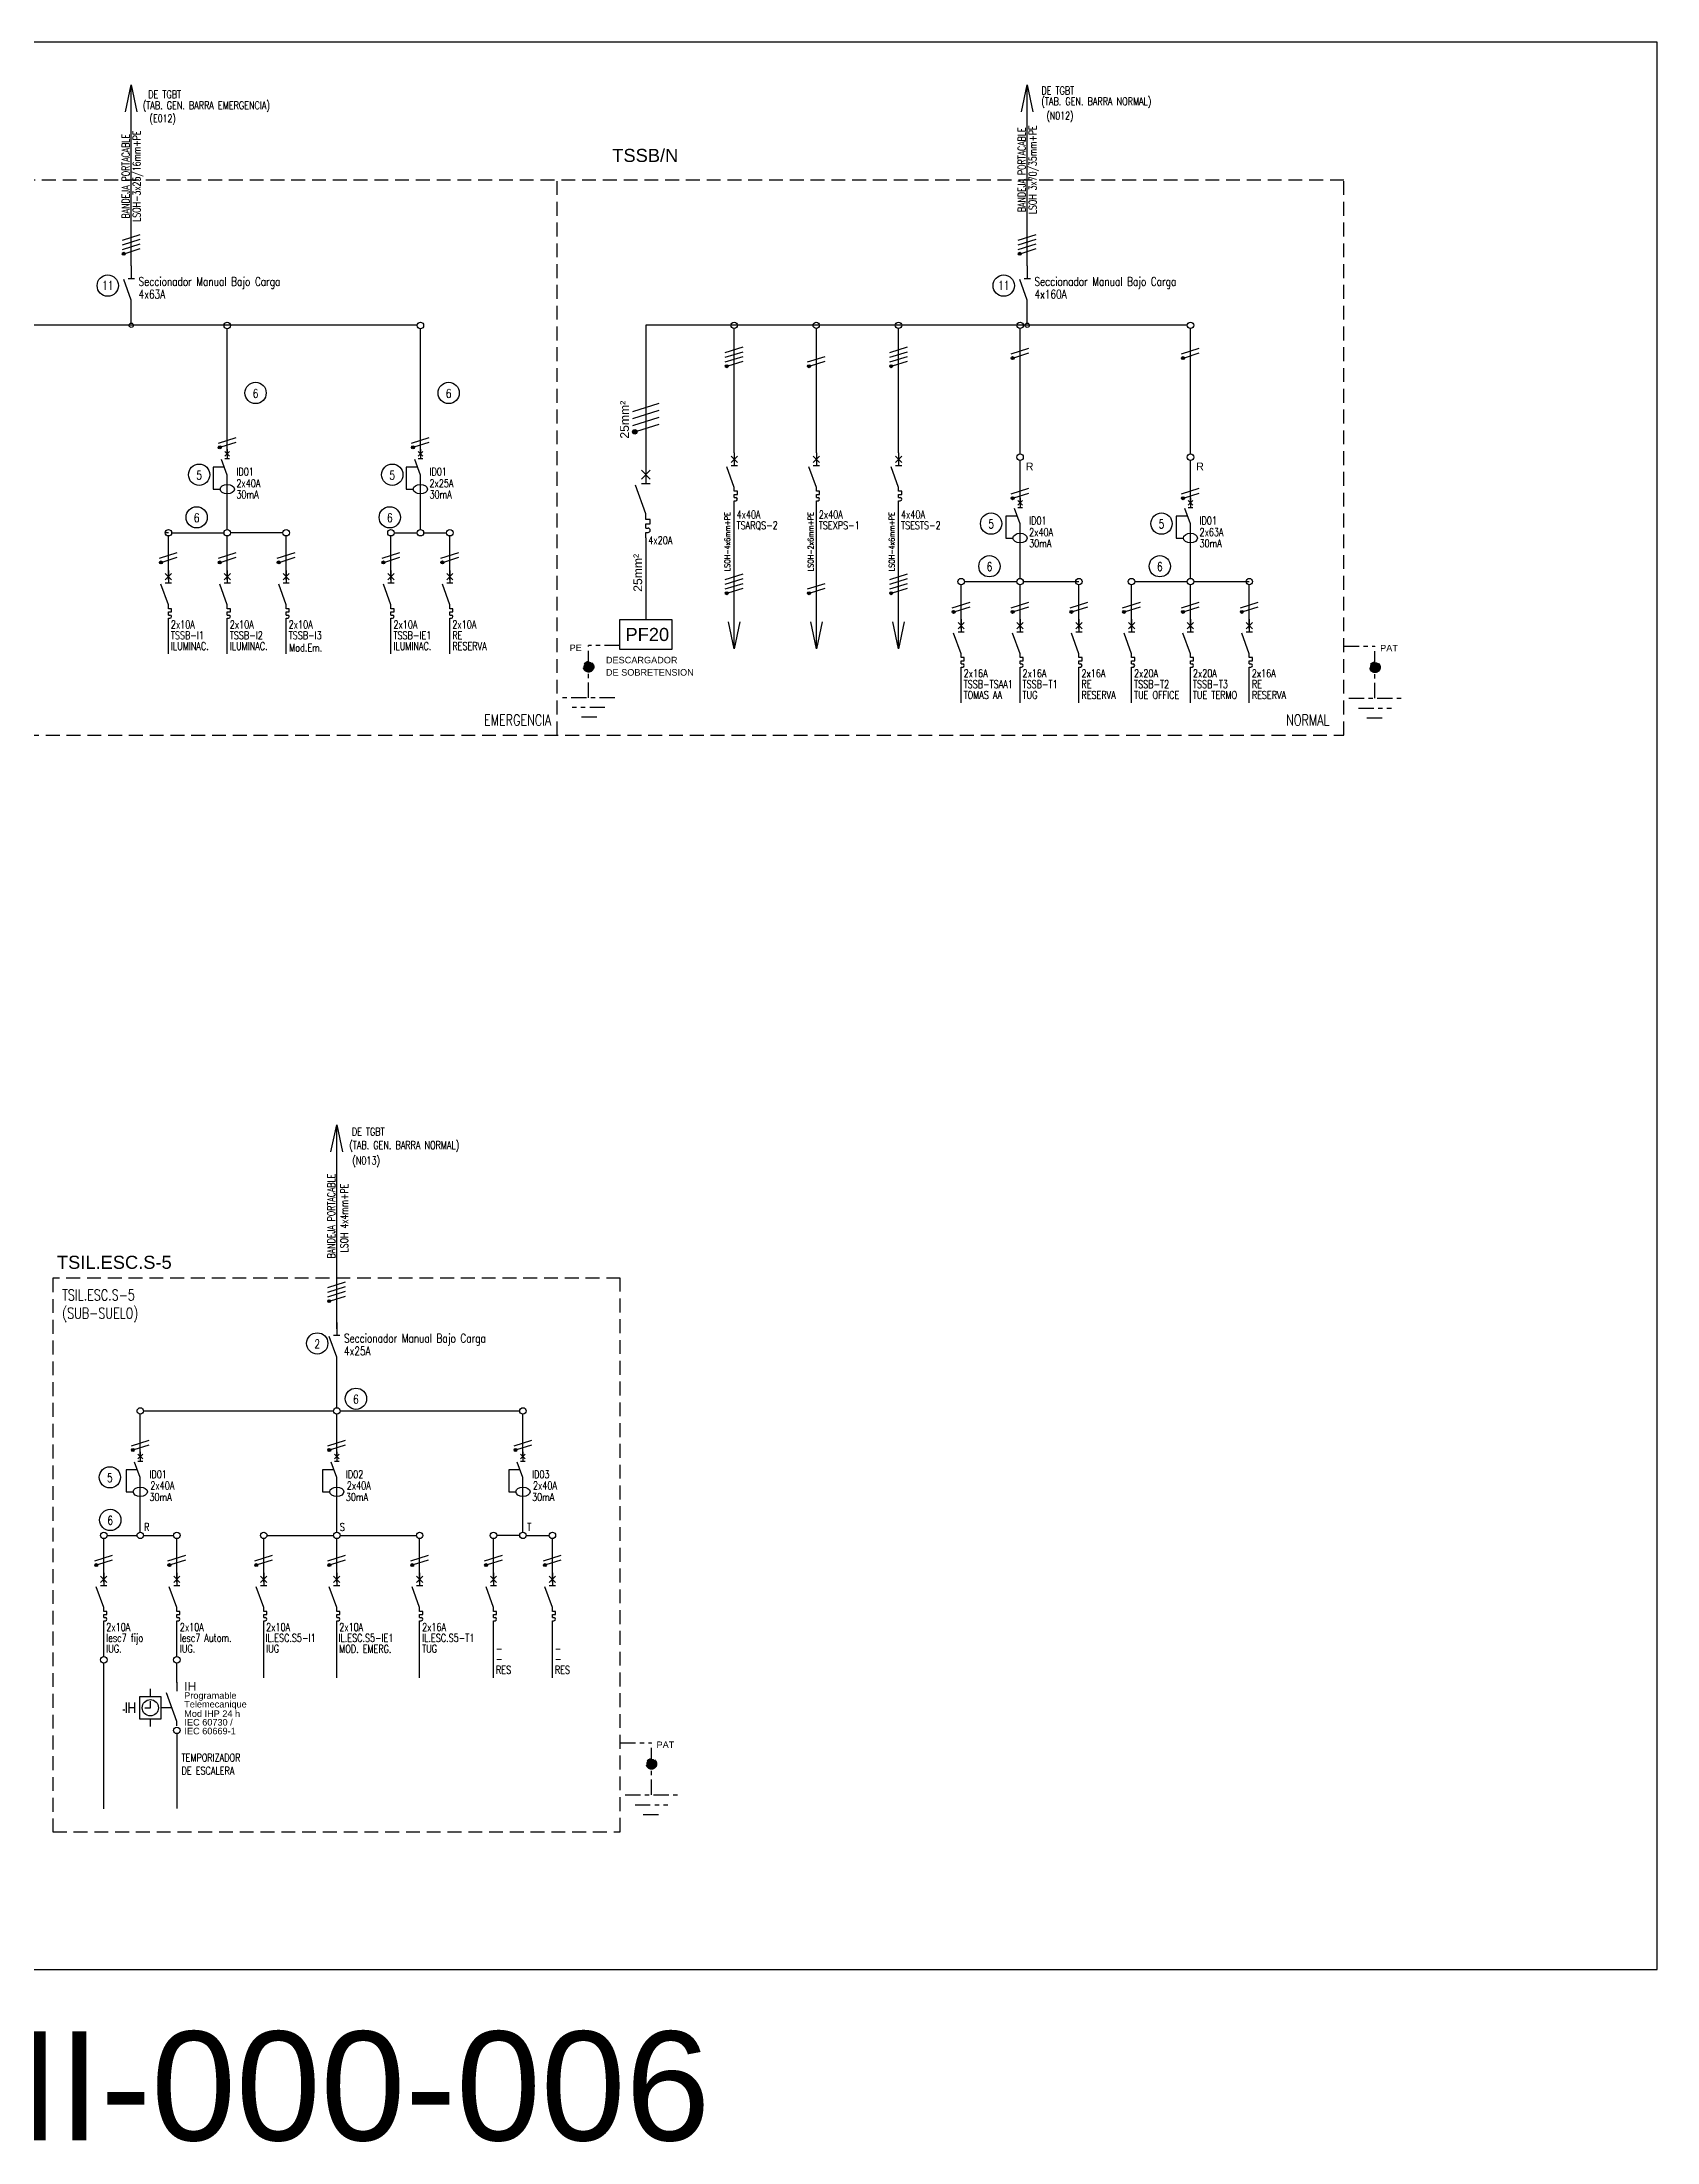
# Model space of a CAD drawing. Extents: x 3521 to 3783, y 1252 to 1654.
# Drawn here: x 3709.18 to 3746.21, y 1303.65 to 1351.78 of the extents above; entities that cross this region are included whole.
import ezdxf
from ezdxf.enums import TextEntityAlignment as Align

# ---------------------------------------------------------------- set-up
doc = ezdxf.new("R2010")
doc.units = 0
doc.linetypes.add('OCJ-ESQUEMAS UNIFILARES-CORREGIDOS IDO-REV.br$0$DASHED', pattern=[19.05, 12.7, -6.35])
doc.linetypes.add('OCJ-ESQUEMAS UNIFILARES-CORREGIDOS IDO-REV.br$0$EJE_5', pattern=[7.1, 5, -1, 0.1, -1])
for name, color, linetype in [('OCJ-ESQUEMAS UNIFILARES-CORREGIDOS IDO-REV.br$0$00-IE', 1, 'Continuous'), ('OCJ-ESQUEMAS UNIFILARES-CORREGIDOS IDO-REV.br$0$00-IE-CABLES', 10, 'Continuous'), ('OCJ-ESQUEMAS UNIFILARES-CORREGIDOS IDO-REV.br$0$01-ELE-APARATOS', 170, 'Continuous'), ('OCJ-ESQUEMAS UNIFILARES-CORREGIDOS IDO-REV.br$0$CABLES', 10, 'Continuous'), ('OCJ-ESQUEMAS UNIFILARES-CORREGIDOS IDO-REV.br$0$ELECTRIC', 4, 'Continuous'), ('OCJ-ESQUEMAS UNIFILARES-CORREGIDOS IDO-REV.br$0$NOMBRE DE PLANOS', 6, 'Continuous'), ('OCJ-ESQUEMAS UNIFILARES-CORREGIDOS IDO-REV.br$0$PAT', 80, 'Continuous'), ('OCJ-ESQUEMAS UNIFILARES-CORREGIDOS IDO-REV.br$0$TEXTO', 7, 'Continuous'), ('OCJ-ESQUEMAS UNIFILARES-CORREGIDOS IDO-REV.br$0$Textos', 4, 'Continuous')]:
    doc.layers.add(name, color=color, linetype=linetype)
doc.styles.add('OCJ-ESQUEMAS UNIFILARES-CORREGIDOS IDO-REV.br$0$ARIAL', font='arial.ttf', dxfattribs={"height": 0.2})
doc.styles.add('OCJ-ESQUEMAS UNIFILARES-CORREGIDOS IDO-REV.br$0$COTAS', font='sanss___.ttf', dxfattribs={"width": 0.7})
doc.styles.add('OCJ-ESQUEMAS UNIFILARES-CORREGIDOS IDO-REV.br$0$Electricidad', font='ROMANS.SHX', dxfattribs={"width": 0.75, "height": 0.175})
doc.styles.add('OCJ-ESQUEMAS UNIFILARES-CORREGIDOS IDO-REV.br$0$Standard', font='arial.ttf')

# ---------------------------------------------------------------- blocks, each defined once
blk = doc.blocks.new('OCJ-ESQUEMAS UNIFILARES-CORREGIDOS IDO-REV.br$0$Unif-Interruptor-Term')
for p, q in [((0, -1.013), (0.045, -1.013)), ((0, -1.103), (0.045, -1.103))]:
    blk.add_line(p, q)
for points in [[(-0.09, 0.177), (0.09, -0.003)], [(-0.09, -0.003), (0.09, 0.177)], [(0, 0.267), (0, -0.093)], [(0, -0.72), (-0.215, -0.128)], [(-0.09, -0.093), (0.09, -0.093)], [(0, -0.833), (0, -0.72)], [(0, -0.923), (0.09, -0.923), (0.09, -0.833), (0, -0.833)], [(0, -1.013), (0, -0.923)], [(0, -1.215), (0, -1.103)]]:
    blk.add_lwpolyline(points)
blk.add_arc((0.045, -1.058), 0.045, 270, 90)
blk = doc.blocks.new('OCJ-ESQUEMAS UNIFILARES-CORREGIDOS IDO-REV.br$0$Unif-Interruptor-Dif')
for points in [[(-0.068, 0.11), (0.068, -0.025)], [(-0.068, -0.025), (0.068, 0.11)], [(0, 0.177), (0, -0.093)], [(-0.081, -0.343), (-0.405, -0.343), (-0.405, -0.97), (-0.202, -0.97)], [(0, -0.565), (-0.162, -0.121)], [(-0.068, -0.093), (0.068, -0.093)], [(0, -1.308), (0, -0.565)]]:
    blk.add_lwpolyline(points)
blk.add_ellipse((0, -0.97), major_axis=(0.203, 0), ratio=0.670814)
blk = doc.blocks.new('OCJ-ESQUEMAS UNIFILARES-CORREGIDOS IDO-REV.br$0$A$C7AFF483F')
for points in [[(0, 0.09), (-0.172, 0.564)], [(-0.072, 0.592), (0.072, 0.592)], [(0, 0.88), (0, 0.592)], [(0, 0), (0, 0.09)]]:
    blk.add_lwpolyline(points)
blk = doc.blocks.new('OCJ-ESQUEMAS UNIFILARES-CORREGIDOS IDO-REV.br$0$ITM')
at = {"layer": 'OCJ-ESQUEMAS UNIFILARES-CORREGIDOS IDO-REV.br$0$01-ELE-APARATOS'}
for p, q in [((0, 0.225), (0.05, 0.225)), ((0, 0.125), (0.05, 0.125))]:
    blk.add_line(p, q, dxfattribs=at)
for points in [[(-0.1, 1.55), (0.1, 1.35)], [(-0.1, 1.35), (0.1, 1.55)], [(0, 1.65), (0, 1.25)], [(0, 0.55), (-0.239, 1.208)], [(-0.1, 1.25), (0.1, 1.25)], [(0, 0.425), (0, 0.55)], [(0, 0.325), (0.1, 0.325), (0.1, 0.425), (0, 0.425)], [(0, 0.225), (0, 0.325)], [(0, 0), (0, 0.125)]]:
    blk.add_lwpolyline(points, dxfattribs=at)
blk.add_arc((0.05, 0.175), 0.05, 270, 90, dxfattribs=at)
blk = doc.blocks.new('OCJ-ESQUEMAS UNIFILARES-CORREGIDOS IDO-REV.br$0$IH')
at = {"layer": 'OCJ-ESQUEMAS UNIFILARES-CORREGIDOS IDO-REV.br$0$01-ELE-APARATOS'}
for p, q in [((-1.158, 0.297), (-1.158, 0.534)), ((-1.092, 0.297), (-1.092, 0.534)), ((-0.967, 0.297), (-0.967, 0.534)), ((-0.608, 0.665), (-0.608, 0.847)), ((-1.191, 0.357), (-1.242, 0.357)), ((-0.967, 0.415), (-1.092, 0.415)), ((-0.608, -0.017), (-0.608, 0.165)), ((-0.115, 0.415), (-0.358, 0.415))]:
    blk.add_line(p, q, dxfattribs=at)
for points in [[(0, 0.999), (0, 0.799)], [(-0.734, 0.415), (-0.608, 0.415), (-0.608, 0.565)], [(0, 0), (0, 0.099), (-0.239, 0.756)]]:
    blk.add_lwpolyline(points, dxfattribs=at)
blk.add_lwpolyline([(-0.858, 0.165), (-0.358, 0.165), (-0.358, 0.665), (-0.858, 0.665)], close=True, dxfattribs=at)
blk.add_circle((-0.608, 0.415), 0.187, dxfattribs=at)

msp = doc.modelspace()

# ---------------------------------------------------------------- hatches: boundary and pattern name
at = {"layer": 'OCJ-ESQUEMAS UNIFILARES-CORREGIDOS IDO-REV.br$0$00-IE-CABLES'}
for points in [[(3711.031, 1346.908, 1), (3711.086, 1346.948, 1)], [(3731.57, 1346.908, 1), (3731.625, 1346.948, 1)], [(3724.853, 1344.331, 1), (3724.908, 1344.371, 1)], [(3726.738, 1344.331, 1), (3726.793, 1344.371, 1)], [(3728.623, 1344.331, 1), (3728.678, 1344.371, 1)], [(3731.406, 1344.517, 1), (3731.461, 1344.556, 1)], [(3735.312, 1344.517, 1), (3735.367, 1344.556, 1)], [(3713.232, 1342.472, 1), (3713.287, 1342.512, 1)], [(3717.659, 1342.472, 1), (3717.714, 1342.512, 1)], [(3731.406, 1341.308, 1), (3731.461, 1341.347, 1)], [(3735.312, 1341.308, 1), (3735.367, 1341.347, 1)], [(3711.882, 1339.834, 1), (3711.937, 1339.874, 1)], [(3713.232, 1339.834, 1), (3713.287, 1339.874, 1)], [(3714.582, 1339.834, 1), (3714.637, 1339.874, 1)], [(3716.984, 1339.834, 1), (3717.039, 1339.874, 1)], [(3718.334, 1339.834, 1), (3718.389, 1339.874, 1)], [(3724.853, 1339.129, 1), (3724.908, 1339.169, 1)], [(3726.738, 1339.129, 1), (3726.793, 1339.169, 1)], [(3728.623, 1339.129, 1), (3728.678, 1339.169, 1)], [(3730.056, 1338.7, 1), (3730.111, 1338.74, 1)], [(3731.406, 1338.7, 1), (3731.461, 1338.74, 1)], [(3732.756, 1338.7, 1), (3732.811, 1338.74, 1)], [(3733.962, 1338.7, 1), (3734.017, 1338.74, 1)], [(3735.312, 1338.7, 1), (3735.367, 1338.74, 1)], [(3736.662, 1338.7, 1), (3736.717, 1338.74, 1)], [(3715.74, 1322.904, 1), (3715.795, 1322.943, 1)], [(3711.238, 1319.494, 1), (3711.293, 1319.534, 1)], [(3715.742, 1319.494, 1), (3715.797, 1319.534, 1)], [(3720.011, 1319.494, 1), (3720.065, 1319.534, 1)], [(3710.401, 1316.856, 1), (3710.456, 1316.896, 1)], [(3712.076, 1316.856, 1), (3712.13, 1316.896, 1)], [(3714.068, 1316.856, 1), (3714.122, 1316.896, 1)], [(3715.742, 1316.856, 1), (3715.797, 1316.896, 1)], [(3717.643, 1316.856, 1), (3717.697, 1316.896, 1)], [(3719.336, 1316.856, 1), (3719.39, 1316.896, 1)], [(3720.686, 1316.856, 1), (3720.74, 1316.896, 1)]]:
    msp.add_hatch(color=256, dxfattribs=at).paths.add_polyline_path(points)
at = {"layer": 'OCJ-ESQUEMAS UNIFILARES-CORREGIDOS IDO-REV.br$0$CABLES'}
msp.add_hatch(color=256, dxfattribs=at).paths.add_polyline_path([(3722.813, 1342.878, 1), (3722.732, 1342.819, 1)])
at = {"layer": 'OCJ-ESQUEMAS UNIFILARES-CORREGIDOS IDO-REV.br$0$PAT', "linetype": 'OCJ-ESQUEMAS UNIFILARES-CORREGIDOS IDO-REV.br$0$EJE_5', "ltscale": 0.07}
h = msp.add_hatch(color=256, dxfattribs=at)
h.paths.add_polyline_path([(3721.594, 1337.463), (3721.834, 1337.463, 1)])
h.paths.add_polyline_path([(3721.834, 1337.463), (3721.714, 1337.463), (3721.714, 1337.343, 0.414214)])
h.paths.add_polyline_path([(3721.714, 1337.463), (3721.594, 1337.463, 0.414214), (3721.714, 1337.343)])
h = msp.add_hatch(color=256, dxfattribs=at)
h.paths.add_polyline_path([(3739.862, 1337.451), (3739.622, 1337.451, -1)])
h.paths.add_polyline_path([(3739.622, 1337.451), (3739.742, 1337.451), (3739.742, 1337.331, -0.414214)])
h.paths.add_polyline_path([(3739.742, 1337.451), (3739.862, 1337.451, -0.414214), (3739.742, 1337.331)])
h = msp.add_hatch(color=256, dxfattribs=at)
h.paths.add_polyline_path([(3723.274, 1312.318), (3723.034, 1312.318, -1)])
h.paths.add_polyline_path([(3723.034, 1312.318), (3723.154, 1312.318), (3723.154, 1312.198, -0.414214)])
h.paths.add_polyline_path([(3723.154, 1312.318), (3723.274, 1312.318, -0.414214), (3723.154, 1312.198)])

# ---------------------------------------------------------------- linework, layer by layer
at = {"layer": 'OCJ-ESQUEMAS UNIFILARES-CORREGIDOS IDO-REV.br$0$00-IE'}
for p, q in [((3717.784, 1345.289), (3693.863, 1345.289)), ((3709.508, 1345.289), (3707.771, 1345.289)), ((3723.027, 1345.289), (3723.027, 1342.066)), ((3735.437, 1345.289), (3723.027, 1345.289)), ((3723.027, 1340.416), (3723.027, 1338.545))]:
    msp.add_line(p, q, dxfattribs=at)
at = {"layer": 'OCJ-ESQUEMAS UNIFILARES-CORREGIDOS IDO-REV.br$0$00-IE-CABLES'}
for p, q in [((3711.23, 1346.653), (3711.23, 1350.798)), ((3731.769, 1346.653), (3731.769, 1350.798)), ((3711.23, 1345.339), (3711.23, 1345.847)), ((3731.769, 1345.339), (3731.769, 1345.847)), ((3713.431, 1342.31), (3713.431, 1345.212)), ((3717.858, 1342.31), (3717.858, 1345.212)), ((3725.052, 1342.365), (3725.052, 1345.215)), ((3726.937, 1342.365), (3726.937, 1345.215)), ((3728.822, 1342.365), (3728.822, 1345.215)), ((3731.605, 1343.948), (3731.605, 1345.215)), ((3735.511, 1343.948), (3735.511, 1345.215)), ((3731.605, 1342.34), (3731.605, 1343.948)), ((3735.511, 1342.34), (3735.511, 1343.948)), ((3731.605, 1341.19), (3731.605, 1342.192)), ((3735.511, 1341.19), (3735.511, 1342.192)), ((3713.431, 1340.609), (3713.431, 1341.411)), ((3717.858, 1340.609), (3717.858, 1341.411)), ((3725.052, 1337.876), (3725.052, 1341.179)), ((3726.937, 1337.876), (3726.937, 1341.179)), ((3728.822, 1337.876), (3728.822, 1341.179)), ((3712.081, 1340.535), (3712.007, 1340.535)), ((3712.081, 1339.459), (3712.081, 1340.461)), ((3712.155, 1340.535), (3713.357, 1340.535)), ((3713.431, 1339.459), (3713.431, 1340.461)), ((3714.707, 1340.535), (3713.505, 1340.535)), ((3714.781, 1339.459), (3714.781, 1340.461)), ((3717.183, 1339.459), (3717.183, 1340.461)), ((3717.257, 1340.535), (3717.784, 1340.535)), ((3717.932, 1340.535), (3718.459, 1340.535)), ((3718.533, 1339.459), (3718.533, 1340.461)), ((3731.605, 1339.489), (3731.605, 1340.291)), ((3735.511, 1339.489), (3735.511, 1340.291)), ((3730.329, 1339.415), (3731.531, 1339.415)), ((3731.679, 1339.415), (3732.955, 1339.415)), ((3734.235, 1339.415), (3735.437, 1339.415)), ((3735.585, 1339.415), (3736.861, 1339.415)), ((3730.255, 1338.339), (3730.255, 1339.341)), ((3731.605, 1338.339), (3731.605, 1339.341)), ((3732.955, 1338.339), (3732.955, 1339.341)), ((3734.161, 1338.339), (3734.161, 1339.341)), ((3735.511, 1338.339), (3735.511, 1339.341)), ((3736.861, 1338.339), (3736.861, 1339.341)), ((3712.081, 1337.759), (3712.081, 1338.561)), ((3713.431, 1337.759), (3713.431, 1338.561)), ((3714.781, 1337.759), (3714.781, 1338.561)), ((3717.183, 1337.759), (3717.183, 1338.561)), ((3718.533, 1337.759), (3718.533, 1338.561)), ((3730.255, 1336.639), (3730.255, 1337.441)), ((3731.605, 1336.639), (3731.605, 1337.441)), ((3732.955, 1336.639), (3732.955, 1337.441)), ((3734.161, 1336.639), (3734.161, 1337.441)), ((3735.511, 1336.639), (3735.511, 1337.441)), ((3736.861, 1336.639), (3736.861, 1337.441)), ((3715.939, 1322.29), (3715.939, 1326.965)), ((3715.939, 1320.482), (3715.939, 1321.554)), ((3711.437, 1319.332), (3711.437, 1320.334)), ((3711.511, 1320.408), (3715.867, 1320.408)), ((3715.941, 1319.332), (3715.941, 1320.334)), ((3716.015, 1320.408), (3720.135, 1320.408)), ((3720.209, 1319.332), (3720.209, 1320.334)), ((3711.437, 1317.632), (3711.437, 1318.433)), ((3715.941, 1317.632), (3715.941, 1318.433)), ((3720.209, 1317.632), (3720.209, 1318.433)), ((3710.6, 1316.482), (3710.6, 1317.483)), ((3710.674, 1317.557), (3711.363, 1317.557)), ((3711.511, 1317.557), (3712.2, 1317.557)), ((3712.274, 1316.482), (3712.274, 1317.483)), ((3714.266, 1316.482), (3714.266, 1317.483)), ((3714.34, 1317.557), (3715.867, 1317.557)), ((3715.941, 1316.482), (3715.941, 1317.483)), ((3716.015, 1317.557), (3717.767, 1317.557)), ((3717.841, 1316.482), (3717.841, 1317.483)), ((3719.534, 1316.482), (3719.534, 1317.483)), ((3720.135, 1317.557), (3719.608, 1317.557)), ((3720.283, 1317.557), (3720.81, 1317.557)), ((3720.884, 1316.482), (3720.884, 1317.483)), ((3710.6, 1314.781), (3710.6, 1315.583)), ((3712.274, 1314.781), (3712.274, 1315.583)), ((3714.266, 1314.295), (3714.266, 1315.583)), ((3715.941, 1314.295), (3715.941, 1315.583)), ((3717.841, 1314.295), (3717.841, 1315.583)), ((3719.534, 1314.295), (3719.534, 1315.583)), ((3720.884, 1314.295), (3720.884, 1315.583)), ((3710.601, 1311.286), (3710.6, 1314.629)), ((3712.275, 1314.188), (3712.274, 1314.629)), ((3712.274, 1313.014), (3712.274, 1311.296))]:
    msp.add_line(p, q, dxfattribs=at)
for points in [[(3711.099, 1350.18), (3711.23, 1350.798), (3711.36, 1350.18)], [(3731.638, 1350.18), (3731.769, 1350.798), (3731.9, 1350.18)], [(3711.026, 1347.242), (3711.433, 1347.37)], [(3711.026, 1347.134), (3711.433, 1347.262)], [(3711.026, 1347.026), (3711.433, 1347.154)], [(3731.565, 1347.242), (3731.973, 1347.37)], [(3731.565, 1347.134), (3731.973, 1347.262)], [(3731.565, 1347.026), (3731.973, 1347.154)], [(3711.09, 1346.938), (3711.433, 1347.046)], [(3731.63, 1346.938), (3731.973, 1347.046)], [(3724.848, 1344.665), (3725.255, 1344.793)], [(3728.618, 1344.665), (3729.025, 1344.793)], [(3731.401, 1344.634), (3731.808, 1344.763)], [(3735.307, 1344.634), (3735.714, 1344.763)], [(3724.848, 1344.557), (3725.255, 1344.685)], [(3724.848, 1344.449), (3725.255, 1344.577)], [(3724.913, 1344.361), (3725.255, 1344.469)], [(3726.733, 1344.449), (3727.14, 1344.577)], [(3726.798, 1344.361), (3727.14, 1344.469)], [(3728.618, 1344.557), (3729.025, 1344.685)], [(3728.618, 1344.449), (3729.025, 1344.577)], [(3728.682, 1344.361), (3729.025, 1344.469)], [(3731.466, 1344.547), (3731.808, 1344.655)], [(3735.372, 1344.547), (3735.714, 1344.655)], [(3713.227, 1342.59), (3713.634, 1342.719)], [(3713.292, 1342.502), (3713.634, 1342.611)], [(3717.654, 1342.59), (3718.061, 1342.719)], [(3717.719, 1342.502), (3718.061, 1342.611)], [(3731.401, 1341.425), (3731.808, 1341.554)], [(3731.466, 1341.338), (3731.808, 1341.446)], [(3735.307, 1341.425), (3735.714, 1341.554)], [(3735.372, 1341.338), (3735.714, 1341.446)], [(3711.877, 1339.952), (3712.284, 1340.08)], [(3711.942, 1339.864), (3712.284, 1339.972)], [(3713.227, 1339.952), (3713.634, 1340.08)], [(3713.292, 1339.864), (3713.634, 1339.972)], [(3714.577, 1339.952), (3714.984, 1340.08)], [(3714.642, 1339.864), (3714.984, 1339.972)], [(3716.979, 1339.952), (3717.386, 1340.08)], [(3717.044, 1339.864), (3717.386, 1339.972)], [(3718.329, 1339.952), (3718.736, 1340.08)], [(3718.394, 1339.864), (3718.736, 1339.972)], [(3724.848, 1339.463), (3725.255, 1339.591)], [(3724.848, 1339.355), (3725.255, 1339.483)], [(3728.618, 1339.463), (3729.025, 1339.591)], [(3728.618, 1339.355), (3729.025, 1339.483)], [(3724.848, 1339.247), (3725.255, 1339.375)], [(3724.913, 1339.159), (3725.255, 1339.267)], [(3726.733, 1339.247), (3727.14, 1339.375)], [(3726.798, 1339.159), (3727.14, 1339.267)], [(3728.618, 1339.247), (3729.025, 1339.375)], [(3728.682, 1339.159), (3729.025, 1339.267)], [(3730.051, 1338.818), (3730.458, 1338.946)], [(3731.401, 1338.818), (3731.808, 1338.946)], [(3732.751, 1338.818), (3733.158, 1338.946)], [(3733.957, 1338.818), (3734.364, 1338.946)], [(3735.307, 1338.818), (3735.714, 1338.946)], [(3736.657, 1338.818), (3737.064, 1338.946)], [(3725.183, 1338.494), (3725.052, 1337.876), (3724.921, 1338.494)], [(3727.068, 1338.494), (3726.937, 1337.876), (3726.806, 1338.494)], [(3728.952, 1338.494), (3728.822, 1337.876), (3728.691, 1338.494)], [(3730.116, 1338.73), (3730.458, 1338.838)], [(3731.466, 1338.73), (3731.808, 1338.838)], [(3732.816, 1338.73), (3733.158, 1338.838)], [(3734.022, 1338.73), (3734.364, 1338.838)], [(3735.372, 1338.73), (3735.714, 1338.838)], [(3736.722, 1338.73), (3737.064, 1338.838)], [(3715.808, 1326.347), (3715.939, 1326.965), (3716.07, 1326.347)], [(3715.735, 1323.237), (3716.142, 1323.366)], [(3715.735, 1323.129), (3716.142, 1323.258)], [(3715.735, 1323.021), (3716.142, 1323.15)], [(3715.8, 1322.934), (3716.142, 1323.042)], [(3711.234, 1319.612), (3711.641, 1319.741)], [(3715.737, 1319.612), (3716.144, 1319.741)], [(3720.006, 1319.612), (3720.413, 1319.741)], [(3711.298, 1319.524), (3711.641, 1319.633)], [(3715.802, 1319.524), (3716.144, 1319.633)], [(3720.07, 1319.524), (3720.413, 1319.633)], [(3710.396, 1316.974), (3710.803, 1317.103)], [(3710.461, 1316.886), (3710.803, 1316.995)], [(3712.071, 1316.974), (3712.478, 1317.103)], [(3712.135, 1316.886), (3712.478, 1316.995)], [(3714.063, 1316.974), (3714.47, 1317.103)], [(3714.127, 1316.886), (3714.47, 1316.995)], [(3715.737, 1316.974), (3716.144, 1317.103)], [(3715.802, 1316.886), (3716.144, 1316.995)], [(3717.638, 1316.974), (3718.045, 1317.103)], [(3717.702, 1316.886), (3718.045, 1316.995)], [(3719.331, 1316.974), (3719.738, 1317.103)], [(3719.395, 1316.886), (3719.738, 1316.995)], [(3720.681, 1316.974), (3721.088, 1317.103)], [(3720.745, 1316.886), (3721.088, 1316.995)]]:
    msp.add_lwpolyline(points, dxfattribs=at)
at = {"layer": 'OCJ-ESQUEMAS UNIFILARES-CORREGIDOS IDO-REV.br$0$00-IE-CABLES', "color": 3}
msp.add_lwpolyline([(3722.428, 1338.545), (3723.625, 1338.545), (3723.625, 1337.863), (3722.428, 1337.863)], close=True, dxfattribs=at)
at = {"layer": 'OCJ-ESQUEMAS UNIFILARES-CORREGIDOS IDO-REV.br$0$00-IE-CABLES'}
for centre, radius in [((3711.058, 1346.928), 0.0338), ((3731.598, 1346.928), 0.0338), ((3713.431, 1345.286), 0.0741), ((3717.858, 1345.286), 0.0741), ((3725.05, 1345.289), 0.0741), ((3726.934, 1345.289), 0.0741), ((3728.819, 1345.289), 0.0741), ((3731.605, 1345.289), 0.0741), ((3735.511, 1345.289), 0.0741), ((3724.881, 1344.351), 0.0338), ((3726.765, 1344.351), 0.0338), ((3728.65, 1344.351), 0.0338), ((3731.433, 1344.537), 0.0338), ((3735.339, 1344.537), 0.0338), ((3713.259, 1342.492), 0.0338), ((3717.686, 1342.492), 0.0338), ((3731.605, 1342.266), 0.0741), ((3735.511, 1342.266), 0.0741), ((3731.433, 1341.327), 0.0338), ((3735.339, 1341.327), 0.0338), ((3712.081, 1340.535), 0.0741), ((3713.431, 1340.535), 0.0741), ((3714.781, 1340.535), 0.0741), ((3717.183, 1340.535), 0.0741), ((3717.858, 1340.535), 0.0741), ((3718.533, 1340.535), 0.0741), ((3711.909, 1339.854), 0.0338), ((3713.259, 1339.854), 0.0338), ((3714.609, 1339.854), 0.0338), ((3717.011, 1339.854), 0.0338), ((3718.361, 1339.854), 0.0338), ((3730.255, 1339.415), 0.0741), ((3731.605, 1339.415), 0.0741), ((3732.955, 1339.415), 0.0741), ((3734.161, 1339.415), 0.0741), ((3735.511, 1339.415), 0.0741), ((3736.861, 1339.415), 0.0741), ((3724.881, 1339.149), 0.0338), ((3726.765, 1339.149), 0.0338), ((3728.65, 1339.149), 0.0338), ((3730.083, 1338.72), 0.0338), ((3731.433, 1338.72), 0.0338), ((3732.783, 1338.72), 0.0338), ((3733.989, 1338.72), 0.0338), ((3735.339, 1338.72), 0.0338), ((3736.689, 1338.72), 0.0338), ((3715.767, 1322.924), 0.0338), ((3711.437, 1320.408), 0.0741), ((3715.941, 1320.408), 0.0741), ((3720.209, 1320.408), 0.0741), ((3711.266, 1319.514), 0.0338), ((3715.77, 1319.514), 0.0338), ((3720.038, 1319.514), 0.0338), ((3710.6, 1317.557), 0.0741), ((3710.6, 1317.557), 0.0741), ((3711.437, 1317.557), 0.0741), ((3712.274, 1317.557), 0.0741), ((3714.266, 1317.557), 0.0741), ((3714.266, 1317.557), 0.0741), ((3715.941, 1317.557), 0.0741), ((3717.841, 1317.557), 0.0741), ((3719.534, 1317.557), 0.0741), ((3720.209, 1317.557), 0.0741), ((3720.884, 1317.557), 0.0741), ((3710.428, 1316.876), 0.0338), ((3712.103, 1316.876), 0.0338), ((3714.095, 1316.876), 0.0338), ((3715.77, 1316.876), 0.0338), ((3717.67, 1316.876), 0.0338), ((3719.363, 1316.876), 0.0338), ((3720.713, 1316.876), 0.0338), ((3710.6, 1314.704), 0.0741), ((3712.274, 1314.704), 0.0741), ((3712.274, 1313.088), 0.0741)]:
    msp.add_circle(centre, radius, dxfattribs=at)
at = {"layer": 'OCJ-ESQUEMAS UNIFILARES-CORREGIDOS IDO-REV.br$0$CABLES'}
for points in [[(3722.725, 1343.313), (3723.328, 1343.504)], [(3722.725, 1343.153), (3723.328, 1343.344)], [(3722.725, 1342.993), (3723.328, 1343.184)], [(3722.82, 1342.863), (3723.328, 1343.024)]]:
    msp.add_lwpolyline(points, dxfattribs=at)
for centre in [(3711.23, 1345.289), (3731.769, 1345.289), (3722.773, 1342.848)]:
    msp.add_circle(centre, 0.05, dxfattribs=at)
at = {"layer": 'OCJ-ESQUEMAS UNIFILARES-CORREGIDOS IDO-REV.br$0$ELECTRIC', "linetype": 'OCJ-ESQUEMAS UNIFILARES-CORREGIDOS IDO-REV.br$0$DASHED', "ltscale": 0.025}
msp.add_line((3720.996, 1335.895), (3720.996, 1348.615), dxfattribs=at)
for points in [[(3690.698, 1335.895), (3739.028, 1335.895), (3739.028, 1348.615), (3690.698, 1348.615)], [(3709.432, 1310.762), (3722.44, 1310.762), (3722.44, 1323.448), (3709.432, 1323.448)]]:
    msp.add_lwpolyline(points, close=True, dxfattribs=at)
at = {"layer": 'OCJ-ESQUEMAS UNIFILARES-CORREGIDOS IDO-REV.br$0$NOMBRE DE PLANOS'}
msp.add_lwpolyline([(3683.985, 1307.605), (3746.207, 1307.605), (3746.207, 1351.782), (3683.985, 1351.782)], close=True, dxfattribs=at)
at = {"layer": 'OCJ-ESQUEMAS UNIFILARES-CORREGIDOS IDO-REV.br$0$PAT', "linetype": 'OCJ-ESQUEMAS UNIFILARES-CORREGIDOS IDO-REV.br$0$EJE_5', "ltscale": 0.07}
for p, q in [((3722.428, 1337.95), (3721.714, 1337.95)), ((3721.714, 1337.48), (3721.714, 1337.95)), ((3739.028, 1337.938), (3739.742, 1337.938)), ((3739.742, 1337.468), (3739.742, 1337.938)), ((3721.714, 1336.755), (3721.714, 1337.463)), ((3739.742, 1336.743), (3739.742, 1337.451)), ((3722.314, 1336.755), (3721.114, 1336.755)), ((3722.089, 1336.53), (3721.339, 1336.53)), ((3739.142, 1336.743), (3740.342, 1336.743)), ((3721.901, 1336.305), (3721.526, 1336.305)), ((3739.367, 1336.518), (3740.117, 1336.518)), ((3739.555, 1336.293), (3739.93, 1336.293)), ((3722.44, 1312.805), (3723.154, 1312.805)), ((3723.154, 1312.334), (3723.154, 1312.805)), ((3723.154, 1311.609), (3723.154, 1312.318)), ((3722.554, 1311.609), (3723.754, 1311.609)), ((3722.779, 1311.384), (3723.529, 1311.384)), ((3722.967, 1311.159), (3723.342, 1311.159))]:
    msp.add_line(p, q, dxfattribs=at)
for centre in [(3721.714, 1337.463), (3721.714, 1337.463), (3739.742, 1337.451), (3739.742, 1337.451), (3723.154, 1312.318), (3723.154, 1312.318)]:
    msp.add_circle(centre, 0.12, dxfattribs=at)
at = {"layer": 'OCJ-ESQUEMAS UNIFILARES-CORREGIDOS IDO-REV.br$0$TEXTO'}
for centre in [(3710.692, 1346.199), (3731.231, 1346.199), (3714.079, 1343.739), (3718.506, 1343.739), (3712.786, 1341.865), (3717.213, 1341.865), (3712.729, 1340.888), (3717.156, 1340.888), (3730.942, 1340.745), (3734.848, 1340.745), (3730.903, 1339.768), (3734.809, 1339.768), (3715.493, 1321.955), (3716.381, 1320.687), (3710.739, 1318.887), (3710.748, 1317.911)]:
    msp.add_circle(centre, 0.244, dxfattribs=at)

# ---------------------------------------------------------------- block references
at = {"layer": 'OCJ-ESQUEMAS UNIFILARES-CORREGIDOS IDO-REV.br$0$01-ELE-APARATOS'}
for name, p in [('OCJ-ESQUEMAS UNIFILARES-CORREGIDOS IDO-REV.br$0$A$C7AFF483F', (3711.23, 1345.773)), ('OCJ-ESQUEMAS UNIFILARES-CORREGIDOS IDO-REV.br$0$A$C7AFF483F', (3731.769, 1345.773)), ('OCJ-ESQUEMAS UNIFILARES-CORREGIDOS IDO-REV.br$0$ITM', (3723.027, 1340.416)), ('OCJ-ESQUEMAS UNIFILARES-CORREGIDOS IDO-REV.br$0$A$C7AFF483F', (3715.939, 1321.554)), ('OCJ-ESQUEMAS UNIFILARES-CORREGIDOS IDO-REV.br$0$IH', (3712.275, 1313.19))]:
    msp.add_blockref(name, p, dxfattribs=at)
at = {"layer": 'OCJ-ESQUEMAS UNIFILARES-CORREGIDOS IDO-REV.br$0$01-ELE-APARATOS', "xscale": 0.7999999999999546, "yscale": 0.7999999999999546, "zscale": 0.7999999999999546}
for name, p in [('OCJ-ESQUEMAS UNIFILARES-CORREGIDOS IDO-REV.br$0$Unif-Interruptor-Dif', (3713.431, 1342.31)), ('OCJ-ESQUEMAS UNIFILARES-CORREGIDOS IDO-REV.br$0$Unif-Interruptor-Dif', (3717.858, 1342.31)), ('OCJ-ESQUEMAS UNIFILARES-CORREGIDOS IDO-REV.br$0$Unif-Interruptor-Term', (3725.052, 1342.151)), ('OCJ-ESQUEMAS UNIFILARES-CORREGIDOS IDO-REV.br$0$Unif-Interruptor-Term', (3726.937, 1342.151)), ('OCJ-ESQUEMAS UNIFILARES-CORREGIDOS IDO-REV.br$0$Unif-Interruptor-Term', (3728.822, 1342.151)), ('OCJ-ESQUEMAS UNIFILARES-CORREGIDOS IDO-REV.br$0$Unif-Interruptor-Dif', (3731.605, 1341.19)), ('OCJ-ESQUEMAS UNIFILARES-CORREGIDOS IDO-REV.br$0$Unif-Interruptor-Dif', (3735.511, 1341.19)), ('OCJ-ESQUEMAS UNIFILARES-CORREGIDOS IDO-REV.br$0$Unif-Interruptor-Term', (3712.081, 1339.459)), ('OCJ-ESQUEMAS UNIFILARES-CORREGIDOS IDO-REV.br$0$Unif-Interruptor-Term', (3713.431, 1339.459)), ('OCJ-ESQUEMAS UNIFILARES-CORREGIDOS IDO-REV.br$0$Unif-Interruptor-Term', (3714.781, 1339.459)), ('OCJ-ESQUEMAS UNIFILARES-CORREGIDOS IDO-REV.br$0$Unif-Interruptor-Term', (3717.183, 1339.459)), ('OCJ-ESQUEMAS UNIFILARES-CORREGIDOS IDO-REV.br$0$Unif-Interruptor-Term', (3718.533, 1339.459)), ('OCJ-ESQUEMAS UNIFILARES-CORREGIDOS IDO-REV.br$0$Unif-Interruptor-Term', (3730.255, 1338.339)), ('OCJ-ESQUEMAS UNIFILARES-CORREGIDOS IDO-REV.br$0$Unif-Interruptor-Term', (3731.605, 1338.339)), ('OCJ-ESQUEMAS UNIFILARES-CORREGIDOS IDO-REV.br$0$Unif-Interruptor-Term', (3732.955, 1338.339)), ('OCJ-ESQUEMAS UNIFILARES-CORREGIDOS IDO-REV.br$0$Unif-Interruptor-Term', (3734.161, 1338.339)), ('OCJ-ESQUEMAS UNIFILARES-CORREGIDOS IDO-REV.br$0$Unif-Interruptor-Term', (3735.511, 1338.339)), ('OCJ-ESQUEMAS UNIFILARES-CORREGIDOS IDO-REV.br$0$Unif-Interruptor-Term', (3736.861, 1338.339)), ('OCJ-ESQUEMAS UNIFILARES-CORREGIDOS IDO-REV.br$0$Unif-Interruptor-Dif', (3711.437, 1319.332)), ('OCJ-ESQUEMAS UNIFILARES-CORREGIDOS IDO-REV.br$0$Unif-Interruptor-Dif', (3715.941, 1319.332)), ('OCJ-ESQUEMAS UNIFILARES-CORREGIDOS IDO-REV.br$0$Unif-Interruptor-Dif', (3720.209, 1319.332)), ('OCJ-ESQUEMAS UNIFILARES-CORREGIDOS IDO-REV.br$0$Unif-Interruptor-Term', (3710.6, 1316.482)), ('OCJ-ESQUEMAS UNIFILARES-CORREGIDOS IDO-REV.br$0$Unif-Interruptor-Term', (3712.274, 1316.482)), ('OCJ-ESQUEMAS UNIFILARES-CORREGIDOS IDO-REV.br$0$Unif-Interruptor-Term', (3714.266, 1316.482)), ('OCJ-ESQUEMAS UNIFILARES-CORREGIDOS IDO-REV.br$0$Unif-Interruptor-Term', (3715.941, 1316.482)), ('OCJ-ESQUEMAS UNIFILARES-CORREGIDOS IDO-REV.br$0$Unif-Interruptor-Term', (3717.841, 1316.482)), ('OCJ-ESQUEMAS UNIFILARES-CORREGIDOS IDO-REV.br$0$Unif-Interruptor-Term', (3719.534, 1316.482)), ('OCJ-ESQUEMAS UNIFILARES-CORREGIDOS IDO-REV.br$0$Unif-Interruptor-Term', (3720.884, 1316.482))]:
    msp.add_blockref(name, p, dxfattribs=at)

# ---------------------------------------------------------------- texts
at = {"layer": 'OCJ-ESQUEMAS UNIFILARES-CORREGIDOS IDO-REV.br$0$NOMBRE DE PLANOS', "insert": (3683.945, 1306.189), "char_height": 2.5, "attachment_point": 1, "style": 'OCJ-ESQUEMAS UNIFILARES-CORREGIDOS IDO-REV.br$0$Standard'}
msp.add_mtext_dynamic_manual_height_columns('OCJ-DE-IEL-UNI-000-006', width=92.70233, gutter_width=12.5, heights=[0], dxfattribs=at)
at = {"layer": 'OCJ-ESQUEMAS UNIFILARES-CORREGIDOS IDO-REV.br$0$TEXTO', "style": 'OCJ-ESQUEMAS UNIFILARES-CORREGIDOS IDO-REV.br$0$Electricidad', "width": 0.75}
for s, height, p in [('DE TGBT', 0.18, (3711.619, 1350.494)), ('DE TGBT', 0.18, (3732.094, 1350.58)), ('(TAB. GEN. BARRA NORMAL)', 0.18, (3732.094, 1350.332)), ('(TAB. GEN. BARRA EMERGENCIA)', 0.18, (3711.493, 1350.24)), ('11', 0.2, (3710.564, 1346.105)), ('Seccionador Manual Bajo Carga', 0.2, (3711.397, 1346.194)), ('11', 0.2, (3731.103, 1346.105)), ('Seccionador Manual Bajo Carga', 0.2, (3731.936, 1346.194)), ('4x63A', 0.2, (3711.397, 1345.902)), ('4x160A', 0.2, (3731.936, 1345.902)), ('6', 0.2, (3714.015, 1343.629)), ('6', 0.2, (3718.442, 1343.629)), ('5', 0.2, (3712.722, 1341.755)), ('ID01', 0.18, (3713.64, 1341.844)), ('5', 0.2, (3717.149, 1341.755)), ('ID01', 0.18, (3718.067, 1341.844)), ('2x40A', 0.18, (3713.64, 1341.579)), ('30mA', 0.18, (3713.64, 1341.322)), ('2x25A', 0.18, (3718.067, 1341.579)), ('30mA', 0.18, (3718.067, 1341.322)), ('6', 0.2, (3712.665, 1340.778)), ('6', 0.2, (3717.092, 1340.778)), ('4x40A', 0.18, (3725.107, 1340.863)), ('2x40A', 0.18, (3726.992, 1340.863)), ('4x40A', 0.18, (3728.876, 1340.863)), ('ID01', 0.18, (3731.814, 1340.724)), ('ID01', 0.18, (3735.72, 1340.724)), ('4x20A', 0.18, (3723.084, 1340.272)), ('TSARQS-2', 0.18, (3725.107, 1340.615)), ('TSEXPS-1', 0.18, (3726.992, 1340.615)), ('TSESTS-2', 0.18, (3728.876, 1340.615)), ('5', 0.2, (3730.878, 1340.635)), ('2x40A', 0.18, (3731.814, 1340.459)), ('30mA', 0.18, (3731.814, 1340.202)), ('5', 0.2, (3734.784, 1340.635)), ('2x63A', 0.18, (3735.72, 1340.459)), ('30mA', 0.18, (3735.72, 1340.202)), ('6', 0.2, (3730.839, 1339.658)), ('6', 0.2, (3734.745, 1339.658)), ('2x10A', 0.18, (3712.138, 1338.343)), ('2x10A', 0.18, (3713.488, 1338.343)), ('2x10A', 0.18, (3714.838, 1338.343)), ('2x10A', 0.18, (3717.24, 1338.343)), ('2x10A', 0.18, (3718.59, 1338.343)), ('TSSB-I1', 0.18, (3712.138, 1338.095)), ('ILUMINAC.', 0.18, (3712.138, 1337.847)), ('TSSB-I2', 0.18, (3713.488, 1338.095)), ('ILUMINAC.', 0.18, (3713.488, 1337.847)), ('TSSB-I3', 0.18, (3714.838, 1338.095)), ('Mod.Em.', 0.18, (3714.851, 1337.811)), ('TSSB-IE1', 0.18, (3717.24, 1338.095)), ('ILUMINAC.', 0.18, (3717.24, 1337.847)), ('RE', 0.18, (3718.59, 1338.095)), ('RESERVA', 0.18, (3718.59, 1337.847)), ('TSSB-TSAA1', 0.18, (3730.312, 1336.975)), ('2x16A', 0.18, (3730.312, 1337.223)), ('TSSB-T1', 0.18, (3731.662, 1336.975)), ('2x16A', 0.18, (3731.662, 1337.223)), ('2x16A', 0.18, (3733.012, 1337.223)), ('RE', 0.18, (3733.012, 1336.975)), ('TSSB-T2', 0.18, (3734.218, 1336.975)), ('2x20A', 0.18, (3734.218, 1337.223)), ('TSSB-T3', 0.18, (3735.568, 1336.975)), ('2x20A', 0.18, (3735.568, 1337.223)), ('2x16A', 0.18, (3736.918, 1337.223)), ('RE', 0.18, (3736.918, 1336.975)), ('TOMAS AA', 0.18, (3730.312, 1336.727)), ('TUG ', 0.18, (3731.662, 1336.727)), ('RESERVA', 0.18, (3733.012, 1336.727)), ('TUE OFFICE', 0.18, (3734.218, 1336.727)), ('TUE TERMO', 0.18, (3735.568, 1336.727)), ('RESERVA', 0.18, (3736.918, 1336.727)), ('(TAB. GEN. BARRA NORMAL)', 0.18, (3716.228, 1326.41)), ('DE TGBT', 0.18, (3716.286, 1326.718)), ('(N013)', 0.18, (3716.297, 1326.059)), ('TSIL.ESC.S-5', 0.25, (3709.647, 1322.94)), ('(SUB-SUELO)', 0.25, (3709.647, 1322.524)), ('Seccionador Manual Bajo Carga', 0.2, (3716.106, 1321.974)), ('2', 0.2, (3715.429, 1321.845)), ('4x25A', 0.2, (3716.106, 1321.683)), ('6', 0.2, (3716.317, 1320.577)), ('5', 0.2, (3710.675, 1318.777)), ('ID01', 0.18, (3711.646, 1318.866)), ('2x40A', 0.18, (3711.667, 1318.609)), ('ID02', 0.18, (3716.15, 1318.866)), ('2x40A', 0.18, (3716.17, 1318.609)), ('ID03', 0.18, (3720.418, 1318.866)), ('2x40A', 0.18, (3720.439, 1318.609)), ('30mA', 0.18, (3711.646, 1318.345)), ('30mA', 0.18, (3716.15, 1318.345)), ('30mA', 0.18, (3720.418, 1318.345)), ('6', 0.2, (3710.684, 1317.801)), ('R', 0.18, (3711.523, 1317.66)), ('S', 0.18, (3716.011, 1317.66)), ('T', 0.18, (3720.307, 1317.66)), ('2x10A', 0.18, (3710.657, 1315.365)), ('2x10A', 0.18, (3712.344, 1315.365)), ('2x10A', 0.18, (3714.323, 1315.365)), ('2x10A', 0.18, (3715.998, 1315.365)), ('2x16A', 0.18, (3717.898, 1315.365)), ('Iesc7 fijo', 0.18, (3710.657, 1315.117)), ('IUG.', 0.18, (3710.657, 1314.869)), ('Iesc7 Autom.', 0.18, (3712.344, 1315.117)), ('IUG.', 0.18, (3712.344, 1314.869)), ('IL.ESC.S5-I1 ', 0.18, (3714.305, 1315.117)), ('IUG', 0.18, (3714.323, 1314.869)), ('IL.ESC.S5-IE1 ', 0.18, (3715.98, 1315.117)), ('MOD. EMERG.', 0.18, (3715.998, 1314.865)), ('TUG', 0.18, (3717.898, 1314.869)), ('IL.ESC.S5-T1 ', 0.18, (3717.898, 1315.117)), ('-', 0.18, (3719.587, 1314.874)), ('-', 0.18, (3720.937, 1314.874)), ('-', 0.18, (3719.591, 1314.631)), ('RES', 0.18, (3719.591, 1314.385)), ('-', 0.18, (3720.941, 1314.631)), ('RES', 0.18, (3720.941, 1314.385))]:
    msp.add_text(s, height=height, dxfattribs=at).set_placement(p)
for s, p in [('(E012)', (3711.951, 1349.943)), ('(N012)', (3732.52, 1350.006))]:
    msp.add_text(s, height=0.175, dxfattribs=at).set_placement(p, align=Align.CENTER)
for s, height, p in [('BANDEJA PORTACABLE', 0.175, (3711.191, 1348.707)), ('LSOH-3x25/16mm+PE', 0.175, (3711.441, 1348.707)), ('BANDEJA PORTACABLE', 0.175, (3731.731, 1348.854)), ('LSOH 3x70/35mm+PE', 0.175, (3731.981, 1348.854)), ('LSOH-4x6mm+PE', 0.13125, (3724.961, 1340.331)), ('LSOH-2x6mm+PE', 0.13125, (3726.87, 1340.331)), ('LSOH-4x6mm+PE', 0.13125, (3728.73, 1340.331)), ('BANDEJA PORTACABLE', 0.175, (3715.901, 1324.875)), ('LSOH 4x4mm+PE', 0.175, (3716.199, 1324.828))]:
    msp.add_text(s, height=height, rotation=90, dxfattribs=at).set_placement(p, align=Align.CENTER)
at = {"layer": 'OCJ-ESQUEMAS UNIFILARES-CORREGIDOS IDO-REV.br$0$TEXTO'}
for s, height, style, p in [('TSSB/N', 0.3, 'OCJ-ESQUEMAS UNIFILARES-CORREGIDOS IDO-REV.br$0$ARIAL', (3722.257, 1349.033)), ('R', 0.18, 'OCJ-ESQUEMAS UNIFILARES-CORREGIDOS IDO-REV.br$0$Standard', (3731.733, 1341.964)), ('R', 0.18, 'OCJ-ESQUEMAS UNIFILARES-CORREGIDOS IDO-REV.br$0$Standard', (3735.639, 1341.964)), ('PE', 0.15, 'OCJ-ESQUEMAS UNIFILARES-CORREGIDOS IDO-REV.br$0$ARIAL', (3721.278, 1337.823)), ('DESCARGADOR ', 0.15, 'OCJ-ESQUEMAS UNIFILARES-CORREGIDOS IDO-REV.br$0$ARIAL', (3722.111, 1337.542)), ('PAT', 0.15, 'OCJ-ESQUEMAS UNIFILARES-CORREGIDOS IDO-REV.br$0$ARIAL', (3739.86, 1337.816)), ('DE SOBRETENSION', 0.15, 'OCJ-ESQUEMAS UNIFILARES-CORREGIDOS IDO-REV.br$0$ARIAL', (3722.111, 1337.26)), ('TSIL.ESC.S-5', 0.3, 'OCJ-ESQUEMAS UNIFILARES-CORREGIDOS IDO-REV.br$0$ARIAL', (3709.525, 1323.665)), ('Programable', 0.15, 'OCJ-ESQUEMAS UNIFILARES-CORREGIDOS IDO-REV.br$0$ARIAL', (3712.443, 1313.811)), ('IH', 0.2, 'OCJ-ESQUEMAS UNIFILARES-CORREGIDOS IDO-REV.br$0$ARIAL', (3712.443, 1313.994)), ('Telemecanique', 0.15, 'OCJ-ESQUEMAS UNIFILARES-CORREGIDOS IDO-REV.br$0$ARIAL', (3712.444, 1313.612)), ('Mod IHP 24 h', 0.15, 'OCJ-ESQUEMAS UNIFILARES-CORREGIDOS IDO-REV.br$0$ARIAL', (3712.444, 1313.395)), ('IEC 60730 /', 0.15, 'OCJ-ESQUEMAS UNIFILARES-CORREGIDOS IDO-REV.br$0$ARIAL', (3712.449, 1313.198)), ('IEC 60669-1', 0.15, 'OCJ-ESQUEMAS UNIFILARES-CORREGIDOS IDO-REV.br$0$ARIAL', (3712.449, 1312.997)), ('PAT', 0.15, 'OCJ-ESQUEMAS UNIFILARES-CORREGIDOS IDO-REV.br$0$ARIAL', (3723.272, 1312.683))]:
    msp.add_text(s, height=height, dxfattribs=dict(at, style=style)).set_placement(p)
at = {"layer": 'OCJ-ESQUEMAS UNIFILARES-CORREGIDOS IDO-REV.br$0$TEXTO', "style": 'OCJ-ESQUEMAS UNIFILARES-CORREGIDOS IDO-REV.br$0$ARIAL'}
for p in [(3722.638, 1343.126), (3722.942, 1339.616)]:
    msp.add_text('25mm²', height=0.2, rotation=90, dxfattribs=at).set_placement(p, align=Align.CENTER)
at = {"layer": 'OCJ-ESQUEMAS UNIFILARES-CORREGIDOS IDO-REV.br$0$TEXTO', "style": 'OCJ-ESQUEMAS UNIFILARES-CORREGIDOS IDO-REV.br$0$Electricidad', "width": 0.75}
for s, p in [('EMERGENCIA', (3720.858, 1336.117)), ('NORMAL', (3738.7, 1336.117))]:
    msp.add_text(s, height=0.25, dxfattribs=at).set_placement(p, align=Align.RIGHT)
at = {"layer": 'OCJ-ESQUEMAS UNIFILARES-CORREGIDOS IDO-REV.br$0$TEXTO', "insert": (3712.383, 1312.553), "char_height": 0.18, "attachment_point": 1, "style": 'OCJ-ESQUEMAS UNIFILARES-CORREGIDOS IDO-REV.br$0$Electricidad'}
msp.add_mtext_dynamic_manual_height_columns('TEMPORIZADOR DE ESCALERA', width=1.75067, gutter_width=12.5, heights=[0], dxfattribs=at)
at = {"layer": 'OCJ-ESQUEMAS UNIFILARES-CORREGIDOS IDO-REV.br$0$Textos', "style": 'OCJ-ESQUEMAS UNIFILARES-CORREGIDOS IDO-REV.br$0$COTAS'}
msp.add_text('PF20', height=0.3, dxfattribs=at).set_placement((3722.559, 1338.054))

doc.saveas('drawing.dxf')
